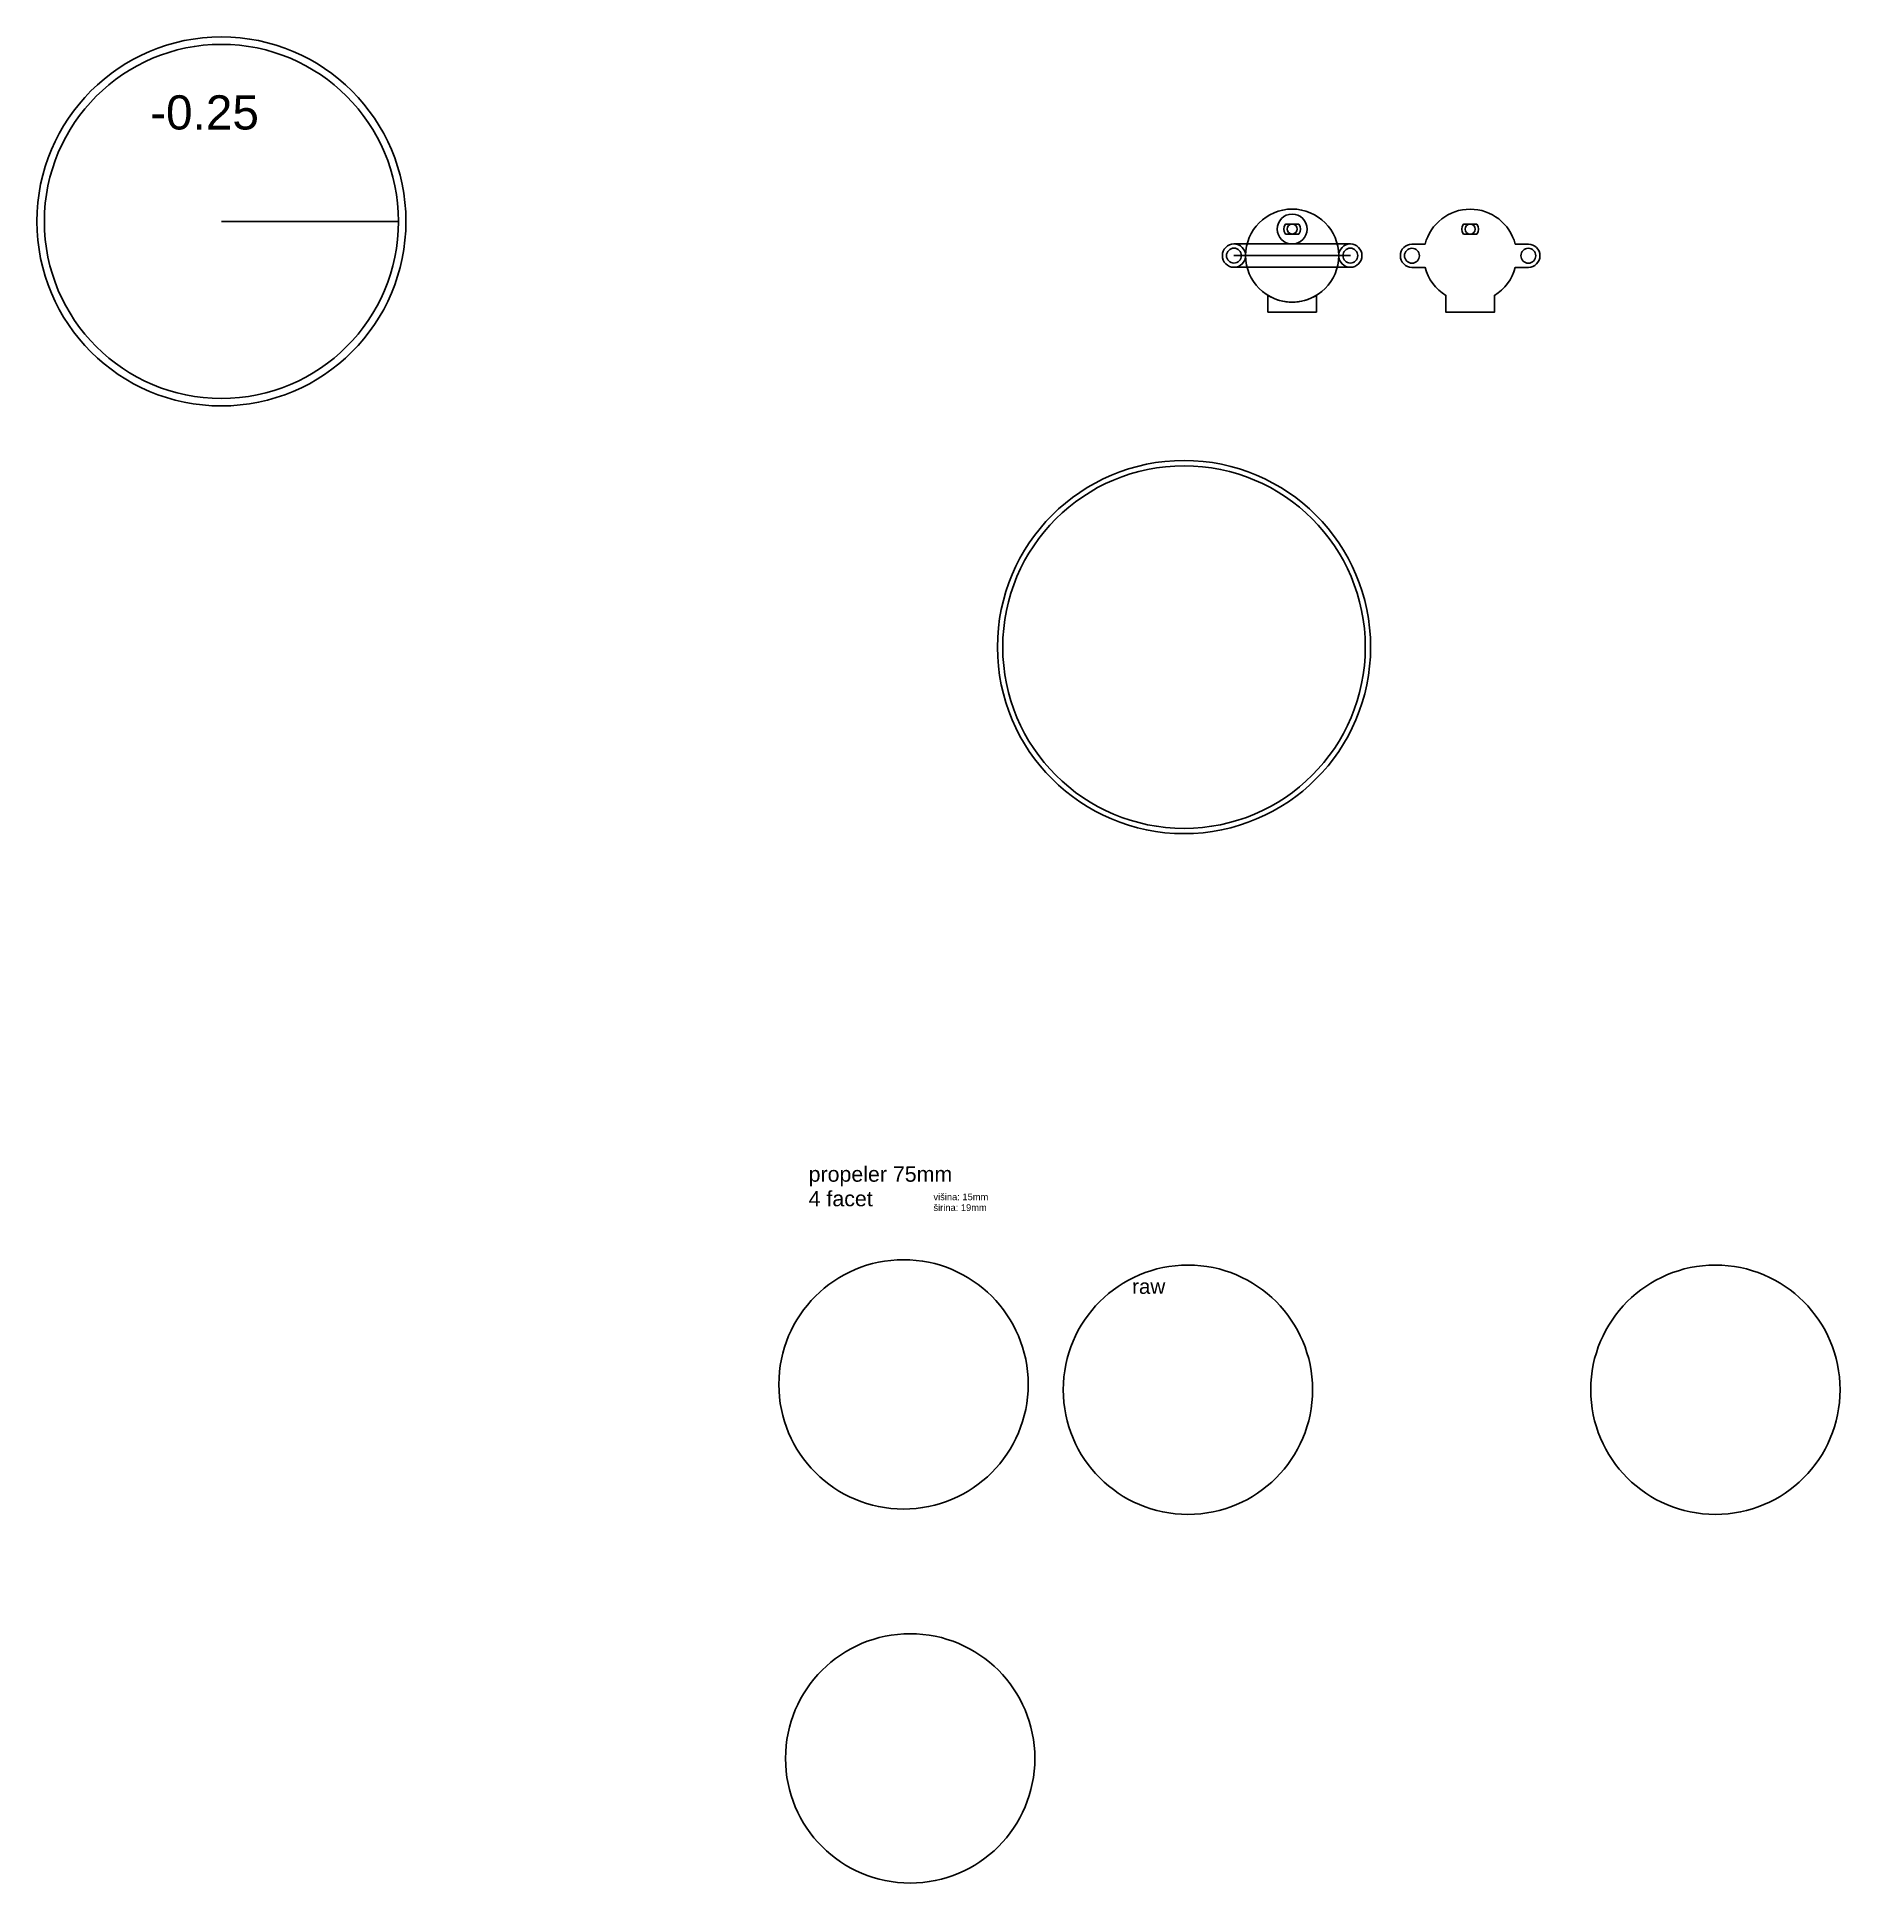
# Model space of a CAD drawing. Header units: millimetres. Extents: x -242 to 301, y -381 to 174.
import ezdxf

# ---------------------------------------------------------------- set-up
doc = ezdxf.new("R2010")
doc.units = ezdxf.units.MM
doc.styles.get("Standard").update_dxf_attribs({"font": 'arial.ttf'})

msp = doc.modelspace()

# ---------------------------------------------------------------- linework, layer by layer
for p, q in [((-186.13, 118.85), (-132.88, 118.85)), ((118.43, 112.06), (153.43, 112.06)), ((118.43, 108.56), (153.43, 108.56)), ((118.43, 105.06), (153.43, 105.06))]:
    msp.add_line(p, q)
for points in [[(171.97, 105.03), (175.92, 105.03, 0.194808), (182.17, 96.58), (182.17, 91.53), (196.77, 91.53), (196.77, 96.58, 0.194808), (203.03, 105.03), (206.97, 105.03, 1), (206.97, 112.03), (203.03, 112.03, 0.774597), (175.92, 112.03), (171.97, 112.03, 1)], [(137.93, 118.06), (135.93, 118.06), (133.93, 118.06, 0.333333), (133.93, 115.06), (135.93, 115.06), (137.93, 115.06, 0.333333)], [(191.47, 118.03), (189.47, 118.03), (187.47, 118.03, 0.333333), (187.47, 115.03), (189.47, 115.03), (191.47, 115.03, 0.333333)], [(143.23, 91.56), (143.23, 96.62, -0.281352), (128.63, 96.62), (128.63, 91.56)]]:
    msp.add_lwpolyline(points, format="xyb", close=True)
for centre, radius in [((-186.13, 118.85), 55.5), ((-186.13, 118.85), 53.25), ((135.93, 108.56), 14), ((135.93, 116.56), 4.5), ((135.93, 116.56), 1.5), ((189.47, 116.53), 1.5), ((118.43, 108.56), 3.5), ((153.43, 108.56), 3.5), ((118.43, 108.56), 2.25), ((153.43, 108.56), 2.25), ((171.97, 108.53), 2.25), ((206.97, 108.53), 2.25), ((103.41, -9.18, -0.81), 56.12), ((103.41, -9.18, -0.81), 54.53), ((19.04, -230.96), 37.5), ((104.58, -232.57), 37.5), ((263.24, -232.57), 37.5), ((21.04, -343.46), 37.5)]:
    msp.add_circle(centre, radius)

# ---------------------------------------------------------------- texts
for s, height, p in [('-0.25', 10.287, (-207.59, 146.5)), ('propeler 75mm', 4.5976, (-9.51, -170)), ('4 facet', 4.598, (-9.51, -177.38)), ('višina: 15mm', 2.0045, (28.04, -175.56)), ('širina: 19mm', 2.0045, (28.04, -178.78)), ('raw', 4.439, (87.78, -203.72))]:
    msp.add_text(s, height=height).set_placement(p)

doc.saveas('drawing.dxf')
